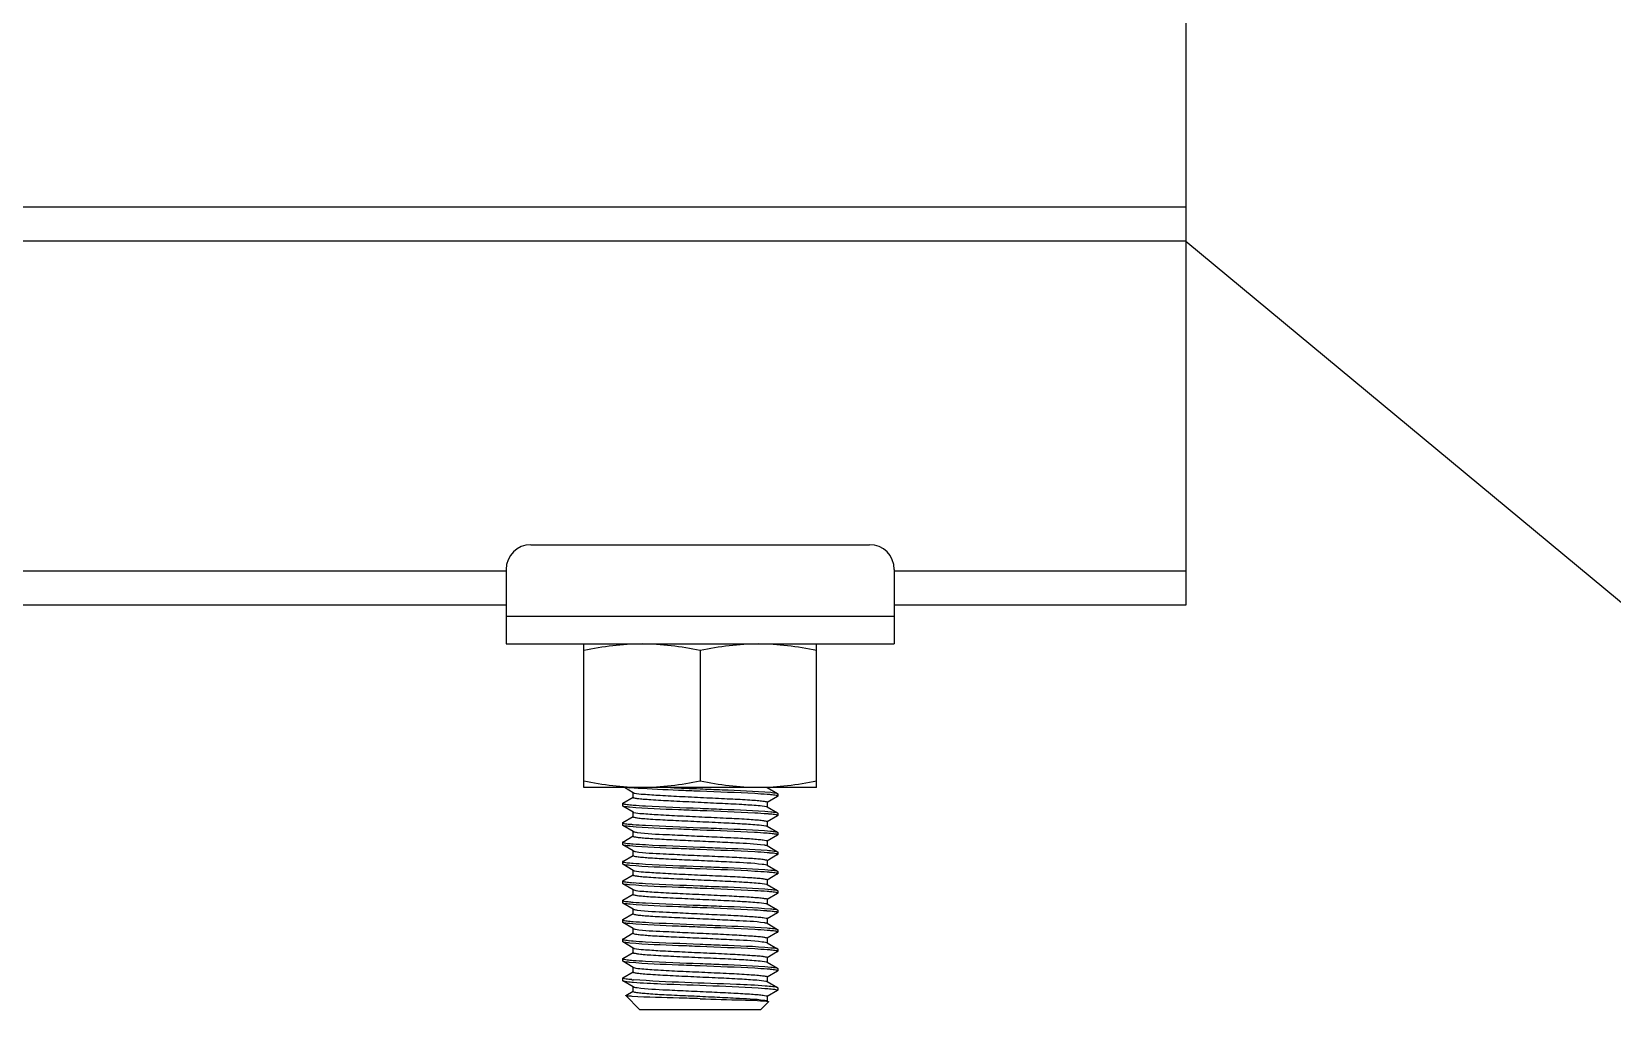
# Model space of a CAD drawing. Extents: x 1725261 to 1937680, y 860327 to 1571294.
# Drawn here: x 1854212 to 1855545, y 1234323 to 1235147 of the extents above; entities that cross this region are included whole.
import ezdxf

# ---------------------------------------------------------------- set-up
doc = ezdxf.new("R2010")
doc.units = 0
doc.header["$LTSCALE"] = 1000
doc.header["$MEASUREMENT"] = 0
doc.styles.get("Standard").update_dxf_attribs({"font": 'gbenor.shx', "bigfont": 'gbcbig.shx'})
doc.dimstyles.get("Standard").update_dxf_attribs({"dimtxt": 0.18, "dimasz": 0.18, "dimexe": 0.18, "dimexo": 0.0625, "dimgap": 0.09, "dimtad": 0, "dimtih": 1, "dimtoh": 1, "dimdec": 4, "dimzin": 0, "dimdsep": 46, "dimtxsty": 'Standard', "dimcen": 0.09, "dimadec": 0, "dimazin": 0, "dimtfac": 1, "dimtdec": 4, "dimtofl": 0, "dimtmove": 0, "dimatfit": 3, "dimfxl": 0, "dimtolj": 1, "dimtzin": 0, "dimarcsym": 0})

msp = doc.modelspace()

# ---------------------------------------------------------------- linework, layer by layer
at = {"color": 7}
msp.add_line((1855185.1, 1235305.7), (1855185.1, 1234663.8), dxfattribs=at)
for p, q in [((1855185.1, 1234999.1), (1848427.9, 1234999.1)), ((1855185.1, 1234970.5), (1848427.9, 1234970.5)), ((1854633.2, 1234714.8), (1854918.7, 1234714.8)), ((1854612.4, 1234692.4), (1849000.4, 1234692.4)), ((1854612.4, 1234694), (1854612.4, 1234631.1)), ((1854939.5, 1234694), (1854939.5, 1234631.1)), ((1855185.1, 1234692.4), (1854939.5, 1234692.4)), ((1854612.4, 1234663.8), (1849000.4, 1234663.8)), ((1855185.1, 1234663.8), (1854939.5, 1234663.8)), ((1854612.4, 1234654.6), (1854939.5, 1234654.6)), ((1854612.4, 1234631.1), (1854939.5, 1234631.1)), ((1854677.8, 1234510.1), (1854677.8, 1234631.1)), ((1854775.9, 1234625.6), (1854775.9, 1234515.6)), ((1854874.1, 1234510.1), (1854874.1, 1234631.1)), ((1854874.1, 1234510.1), (1854677.8, 1234510.1)), ((1854719.5, 1234505.8), (1854712.1, 1234510.1)), ((1854719.4, 1234501.9), (1854719.4, 1234506)), ((1854832.3, 1234510.3), (1854841.2, 1234505.1)), ((1854841.2, 1234505.1), (1854841.3, 1234504.9)), ((1854841.3, 1234504.9), (1854841.3, 1234502.9)), ((1854710.7, 1234496.9), (1854710.5, 1234496.8)), ((1854710.5, 1234496.8), (1854710.5, 1234494.7)), ((1854710.7, 1234494.5), (1854710.5, 1234494.7)), ((1854710.7, 1234496.9), (1854719.5, 1234502.1)), ((1854719.5, 1234489.4), (1854710.7, 1234494.5)), ((1854841.2, 1234502.7), (1854832.3, 1234497.6)), ((1854832.3, 1234493.9), (1854841.2, 1234488.8)), ((1854832.5, 1234497.8), (1854832.5, 1234493.7)), ((1854841.2, 1234502.7), (1854841.3, 1234502.9)), ((1854710.7, 1234480.6), (1854710.5, 1234480.4)), ((1854710.5, 1234480.4), (1854710.5, 1234478.4)), ((1854710.7, 1234478.2), (1854710.5, 1234478.4)), ((1854710.7, 1234480.6), (1854719.5, 1234485.7)), ((1854719.5, 1234473), (1854710.7, 1234478.2)), ((1854719.4, 1234485.5), (1854719.4, 1234489.6)), ((1854719.5, 1234489.4), (1854719.9, 1234489.3)), ((1854841.2, 1234486.4), (1854832.3, 1234481.2)), ((1854832.3, 1234477.6), (1854841.2, 1234472.4)), ((1854832.5, 1234481.4), (1854832.5, 1234477.3)), ((1854841.2, 1234488.8), (1854841.3, 1234488.6)), ((1854841.2, 1234486.4), (1854841.3, 1234486.5)), ((1854841.3, 1234488.6), (1854841.3, 1234486.5)), ((1854710.7, 1234464.2), (1854710.5, 1234464.1)), ((1854710.5, 1234464.1), (1854710.5, 1234462)), ((1854710.7, 1234464.2), (1854719.5, 1234469.4)), ((1854719.4, 1234469.2), (1854719.4, 1234473.3)), ((1854832.5, 1234471.6), (1854832, 1234471.6)), ((1854841.2, 1234470), (1854832.3, 1234464.9)), ((1854832.5, 1234465.1), (1854832.5, 1234461)), ((1854841.2, 1234472.4), (1854841.3, 1234472.2)), ((1854841.2, 1234470), (1854841.3, 1234470.2)), ((1854841.3, 1234472.2), (1854841.3, 1234470.2)), ((1854710.7, 1234461.8), (1854710.5, 1234462)), ((1854719.5, 1234456.7), (1854710.7, 1234461.8)), ((1854710.7, 1234447.9), (1854719.5, 1234453)), ((1854719.4, 1234452.8), (1854719.4, 1234456.9)), ((1854832.3, 1234461.2), (1854841.2, 1234456.1)), ((1854841.2, 1234453.7), (1854832.3, 1234448.5)), ((1854841.2, 1234456.1), (1854841.3, 1234455.9)), ((1854841.2, 1234453.7), (1854841.3, 1234453.8)), ((1854841.3, 1234455.9), (1854841.3, 1234453.8)), ((1854710.7, 1234447.9), (1854710.5, 1234447.7)), ((1854710.5, 1234447.7), (1854710.5, 1234445.7)), ((1854710.7, 1234445.5), (1854710.5, 1234445.7)), ((1854719.5, 1234440.3), (1854710.7, 1234445.5)), ((1854719.4, 1234436.5), (1854719.4, 1234440.5)), ((1854832.1, 1234445), (1854832.3, 1234444.8)), ((1854832.3, 1234444.8), (1854841.2, 1234439.7)), ((1854841.2, 1234437.3), (1854832.3, 1234432.2)), ((1854832.5, 1234448.7), (1854832.5, 1234444.6)), ((1854841.2, 1234439.7), (1854841.3, 1234439.5)), ((1854841.2, 1234437.3), (1854841.3, 1234437.5)), ((1854841.3, 1234439.5), (1854841.3, 1234437.5)), ((1854710.7, 1234431.5), (1854710.5, 1234431.3)), ((1854710.5, 1234431.3), (1854710.5, 1234429.3)), ((1854710.7, 1234429.1), (1854710.5, 1234429.3)), ((1854710.7, 1234431.5), (1854719.5, 1234436.7)), ((1854719.5, 1234424), (1854710.7, 1234429.1)), ((1854719.4, 1234420.1), (1854719.4, 1234424.2)), ((1854719.5, 1234424), (1854719.9, 1234423.8)), ((1854832.3, 1234428.5), (1854841.2, 1234423.3)), ((1854832.5, 1234432.4), (1854832.5, 1234428.3)), ((1854710.7, 1234415.2), (1854710.5, 1234415)), ((1854710.5, 1234415), (1854710.5, 1234412.9)), ((1854710.7, 1234412.8), (1854710.5, 1234412.9)), ((1854710.7, 1234415.2), (1854719.5, 1234420.3)), ((1854719.5, 1234407.6), (1854710.7, 1234412.8)), ((1854841.2, 1234420.9), (1854832.3, 1234415.8)), ((1854832.3, 1234412.1), (1854841.2, 1234407)), ((1854832.5, 1234416), (1854832.5, 1234411.9)), ((1854841.2, 1234423.3), (1854841.3, 1234423.2)), ((1854841.2, 1234420.9), (1854841.3, 1234421.1)), ((1854841.3, 1234423.2), (1854841.3, 1234421.1)), ((1854710.7, 1234398.8), (1854710.5, 1234398.6)), ((1854710.5, 1234398.6), (1854710.5, 1234396.6)), ((1854710.7, 1234398.8), (1854719.5, 1234404)), ((1854719.4, 1234403.7), (1854719.4, 1234407.8)), ((1854832.5, 1234406.1), (1854832, 1234406.2)), ((1854841.2, 1234404.6), (1854832.3, 1234399.5)), ((1854832.5, 1234399.7), (1854832.5, 1234395.6)), ((1854841.2, 1234407), (1854841.3, 1234406.8)), ((1854841.2, 1234404.6), (1854841.3, 1234404.8)), ((1854841.3, 1234406.8), (1854841.3, 1234404.8)), ((1854710.7, 1234396.4), (1854710.5, 1234396.6)), ((1854719.5, 1234391.3), (1854710.7, 1234396.4)), ((1854710.7, 1234382.5), (1854719.5, 1234387.6)), ((1854719.4, 1234387.4), (1854719.4, 1234391.5)), ((1854832.3, 1234395.8), (1854841.2, 1234390.6)), ((1854841.2, 1234388.2), (1854832.3, 1234383.1)), ((1854841.2, 1234390.6), (1854841.3, 1234390.5)), ((1854841.2, 1234388.2), (1854841.3, 1234388.4)), ((1854841.3, 1234390.5), (1854841.3, 1234388.4)), ((1854710.7, 1234382.5), (1854710.5, 1234382.3)), ((1854710.5, 1234382.3), (1854710.5, 1234380.2)), ((1854710.7, 1234380.1), (1854710.5, 1234380.2)), ((1854719.5, 1234374.9), (1854710.7, 1234380.1)), ((1854710.7, 1234366.1), (1854719.5, 1234371.2)), ((1854719.4, 1234371), (1854719.4, 1234375.1)), ((1854832.1, 1234379.5), (1854832.3, 1234379.4)), ((1854832.3, 1234379.4), (1854841.2, 1234374.3)), ((1854841.2, 1234371.9), (1854832.3, 1234366.7)), ((1854832.5, 1234383.3), (1854832.5, 1234379.2)), ((1854841.2, 1234374.3), (1854841.3, 1234374.1)), ((1854841.2, 1234371.9), (1854841.3, 1234372.1)), ((1854841.3, 1234374.1), (1854841.3, 1234372.1)), ((1854710.7, 1234366.1), (1854710.5, 1234365.9)), ((1854710.5, 1234365.9), (1854710.5, 1234363.9)), ((1854710.7, 1234363.7), (1854710.5, 1234363.9)), ((1854719.5, 1234358.6), (1854710.7, 1234363.7)), ((1854719.4, 1234354.7), (1854719.4, 1234358.8)), ((1854719.5, 1234358.6), (1854719.9, 1234358.4)), ((1854832.3, 1234363.1), (1854841.2, 1234357.9)), ((1854832.5, 1234366.9), (1854832.5, 1234362.9)), ((1854841.2, 1234357.9), (1854841.3, 1234357.7)), ((1854841.3, 1234357.7), (1854841.3, 1234355.7)), ((1854710.5, 1234349.6), (1854710.7, 1234349.8)), ((1854710.5, 1234349.6), (1854710.5, 1234347.5)), ((1854710.5, 1234347.5), (1854710.7, 1234347.3)), ((1854710.7, 1234349.8), (1854719.5, 1234354.9)), ((1854719.5, 1234342.2), (1854710.7, 1234347.3)), ((1854711.1, 1234349.2), (1854710.9, 1234349.3)), ((1854841.2, 1234355.5), (1854832.3, 1234350.4)), ((1854832.3, 1234346.7), (1854841.2, 1234341.6)), ((1854832.5, 1234350.6), (1854832.5, 1234346.5)), ((1854841.2, 1234355.5), (1854841.3, 1234355.7)), ((1854713.2, 1234334.8), (1854713.3, 1234334.9)), ((1854724.8, 1234323.2), (1854713.2, 1234334.8)), ((1854713.3, 1234334.9), (1854719.5, 1234338.5)), ((1854719.4, 1234338.3), (1854719.4, 1234342.4)), ((1854841.2, 1234339.2), (1854832.3, 1234334)), ((1854832.5, 1234334.2), (1854832.5, 1234330.2)), ((1854841.3, 1234341.4), (1854841.2, 1234341.6)), ((1854841.2, 1234339.2), (1854841.3, 1234339.3)), ((1854841.3, 1234341.4), (1854841.3, 1234339.3)), ((1854724.8, 1234323.2), (1854827, 1234323.2)), ((1854827, 1234323.2), (1854833.4, 1234329.6)), ((1854831.9, 1234330), (1854832.7, 1234329.9)), ((1854833.4, 1234329.7), (1854833.4, 1234329.6))]:
    msp.add_line(p, q)
for centre, radius, start, end in [((1854633.2, 1234694), 20.8, 90, 180), ((1854918.7, 1234694), 20.8, 0, 90), ((1854727.7, 1234628), 118.5, 264.0812, 264.633), ((1855075.9, 1242162.1), 7658.9, 267.56828, 267.75562), ((1854818.4, 1234324.1), 180.8, 84.5776, 85.5479), ((1854733.9, 1234680.8), 186, 264.6627, 265.5428), ((1854733.7, 1234662), 183.5, 264.6243, 265.5438), ((1854721.1, 1234492.8), 3.78, 250.9561, 252.0907), ((1854829.4, 1234469.3), 8.78, 75.6696, 76.5396), ((1854818, 1234303.4), 185.1, 84.6498, 85.5433), ((1854734.3, 1234652.1), 190, 264.7268, 265.5405), ((1854818.5, 1234276.3), 179.4, 84.5514, 85.5534), ((1854733.9, 1234631.3), 185.5, 264.6569, 265.5429), ((1854818.4, 1234258.6), 180.8, 84.5776, 85.5479), ((1854733.9, 1234615.4), 186, 264.6627, 265.5428), ((1854721.1, 1234427.4), 3.78, 250.9561, 252.0907), ((1854733.7, 1234596.5), 183.5, 264.6243, 265.5438), ((1854829.4, 1234403.9), 8.78, 75.6696, 76.5396), ((1854818, 1234238), 185.1, 84.6498, 85.5433), ((1854734.3, 1234586.7), 190, 264.7268, 265.5405), ((1854818.5, 1234210.9), 179.4, 84.5514, 85.5534), ((1854733.9, 1234565.9), 185.5, 264.6569, 265.5429), ((1854818.4, 1234193.2), 180.8, 84.5776, 85.5479), ((1854733.9, 1234549.9), 186, 264.6627, 265.5428), ((1854721.1, 1234362), 3.78, 250.9561, 252.0907), ((1854737, 1234568.6), 223.2, 265.186, 265.5314), ((1854737.4, 1234576.2), 228.8, 265.24, 265.547), ((1854829.4, 1234338.5), 8.78, 75.6696, 76.5396), ((1854818, 1234172.6), 185.1, 84.6498, 85.5433)]:
    msp.add_arc(centre, radius, start, end)
for points, knots in [([(1854726.9, 1234631.1), (1854718.6, 1234631.1), (1854702.1, 1234630), (1854685.9, 1234627.3), (1854677.8, 1234625.6)], [0, 0, 0, 0, 0.499234, 1, 1, 1, 1]), ([(1854775.9, 1234625.6), (1854767.9, 1234627.3), (1854751.6, 1234630), (1854735.1, 1234631.1), (1854726.9, 1234631.1)], [0, 0, 0, 0, 0.500766, 1, 1, 1, 1]), ([(1854825, 1234631.1), (1854816.8, 1234631.1), (1854800.3, 1234630), (1854784, 1234627.3), (1854775.9, 1234625.6)], [0, 0, 0, 0, 0.499234, 1, 1, 1, 1]), ([(1854874.1, 1234625.6), (1854866, 1234627.3), (1854849.7, 1234630), (1854833.2, 1234631.1), (1854825, 1234631.1)], [0, 0, 0, 0, 0.500766, 1, 1, 1, 1]), ([(1854726.9, 1234510.1), (1854718.6, 1234510.1), (1854702.1, 1234511.1), (1854685.9, 1234513.9), (1854677.8, 1234515.6)], [0, 0, 0, 0, 0.499234, 1, 1, 1, 1]), ([(1854726.7, 1234509.2), (1854725.7, 1234509.3), (1854722.4, 1234509.5), (1854719, 1234509.7), (1854716.6, 1234509.9)], [0, 0, 0, 0, 0.289844, 1, 1, 1, 1]), ([(1854719.5, 1234505.8), (1854719.6, 1234505.7), (1854719.9, 1234505.6), (1854720.2, 1234505.5), (1854720.4, 1234505.5)], [0, 0, 0, 0, 0.406881, 1, 1, 1, 1]), ([(1854720.4, 1234505.5), (1854722.9, 1234504.9), (1854730.2, 1234504.4), (1854743.6, 1234503.4), (1854761.4, 1234502.6), (1854781.2, 1234501.6), (1854800.1, 1234500.7), (1854814.5, 1234500), (1854823.4, 1234499.3), (1854828.3, 1234498.9), (1854830.6, 1234498.4), (1854832.5, 1234498.1), (1854832.5, 1234497.8)], [0, 0, 0, 0, 0.068576, 0.194029, 0.359725, 0.543506, 0.720761, 0.867753, 0.923531, 0.964877, 0.99049, 1, 1, 1, 1]), ([(1854775.9, 1234507), (1854771.3, 1234507.2), (1854754.9, 1234507.8), (1854738.5, 1234508.5), (1854726.7, 1234509.2)], [0, 0, 0, 0, 0.280726, 1, 1, 1, 1]), ([(1854775.9, 1234515.6), (1854767.9, 1234513.9), (1854751.6, 1234511.1), (1854735.1, 1234510.1), (1854726.9, 1234510.1)], [0, 0, 0, 0, 0.500766, 1, 1, 1, 1]), ([(1854825, 1234510.1), (1854816.8, 1234510.1), (1854800.3, 1234511.1), (1854784, 1234513.9), (1854775.9, 1234515.6)], [0, 0, 0, 0, 0.499234, 1, 1, 1, 1]), ([(1854775.9, 1234509), (1854782.1, 1234508.8), (1854801.9, 1234507.9), (1854821.8, 1234507.4), (1854835.5, 1234506.1)], [0, 0, 0, 0, 0.309919, 1, 1, 1, 1]), ([(1854832.4, 1234504.3), (1854828.9, 1234504.6), (1854810.1, 1234505.7), (1854791.3, 1234506.4), (1854775.9, 1234507)], [0, 0, 0, 0, 0.184493, 1, 1, 1, 1]), ([(1854874.1, 1234515.6), (1854866, 1234513.9), (1854849.7, 1234511.1), (1854833.2, 1234510.1), (1854825, 1234510.1)], [0, 0, 0, 0, 0.500766, 1, 1, 1, 1]), ([(1854840.7, 1234503.3), (1854840.4, 1234503.3), (1854838.7, 1234503.7), (1854836.9, 1234503.9), (1854835.4, 1234504)], [0, 0, 0, 0, 0.160696, 1, 1, 1, 1]), ([(1854835.5, 1234506.1), (1854836.2, 1234506), (1854838.1, 1234505.7), (1854840.2, 1234505.7), (1854841.2, 1234505.1)], [0, 0, 0, 0, 0.378482, 1, 1, 1, 1]), ([(1854710.5, 1234496.8), (1854710.5, 1234496.7), (1854710.8, 1234496.5), (1854711.1, 1234496.4), (1854711.3, 1234496.4)], [0, 0, 0, 0, 0.314295, 1, 1, 1, 1]), ([(1854716.5, 1234493.6), (1854715.8, 1234493.7), (1854713.8, 1234493.9), (1854711.7, 1234493.9), (1854710.7, 1234494.5)], [0, 0, 0, 0, 0.379133, 1, 1, 1, 1]), ([(1854711.3, 1234496.4), (1854711.5, 1234496.3), (1854713.3, 1234495.9), (1854715.1, 1234495.8), (1854716.6, 1234495.6)], [0, 0, 0, 0, 0.163341, 1, 1, 1, 1]), ([(1854775.9, 1234490.6), (1854769.8, 1234490.9), (1854750, 1234491.7), (1854730.2, 1234492.3), (1854716.5, 1234493.6)], [0, 0, 0, 0, 0.309073, 1, 1, 1, 1]), ([(1854719.4, 1234501.9), (1854719.4, 1234501.5), (1854721.3, 1234501.3), (1854723.6, 1234500.8), (1854728.6, 1234500.4), (1854737.8, 1234499.7), (1854752.4, 1234498.9), (1854771.7, 1234498), (1854791.7, 1234497), (1854809.4, 1234496.2), (1854822.5, 1234495.2), (1854829.5, 1234494.8), (1854831.8, 1234494.1)], [0, 0, 0, 0, 0.009703, 0.035887, 0.07813, 0.135078, 0.284815, 0.464601, 0.649729, 0.81476, 0.937049, 1, 1, 1, 1]), ([(1854719.5, 1234495.4), (1854722.9, 1234495.1), (1854741.7, 1234494), (1854760.6, 1234493.3), (1854775.9, 1234492.7)], [0, 0, 0, 0, 0.184553, 1, 1, 1, 1]), ([(1854775.9, 1234492.7), (1854782.1, 1234492.4), (1854801.9, 1234491.6), (1854821.8, 1234491), (1854835.4, 1234489.7)], [0, 0, 0, 0, 0.309586, 1, 1, 1, 1]), ([(1854832.4, 1234487.9), (1854828.9, 1234488.2), (1854810.1, 1234489.3), (1854791.3, 1234490), (1854775.9, 1234490.6)], [0, 0, 0, 0, 0.184541, 1, 1, 1, 1]), ([(1854831.8, 1234494.1), (1854831.9, 1234494.1), (1854832.1, 1234494), (1854832.2, 1234493.9), (1854832.3, 1234493.9)], [0, 0, 0, 0, 0.569522, 1, 1, 1, 1]), ([(1854841.3, 1234502.9), (1854841.3, 1234503), (1854841.1, 1234503.2), (1854840.8, 1234503.2), (1854840.7, 1234503.3)], [0, 0, 0, 0, 0.318595, 1, 1, 1, 1]), ([(1854710.5, 1234480.4), (1854710.5, 1234480.3), (1854710.8, 1234480.2), (1854711, 1234480.1), (1854711.2, 1234480)], [0, 0, 0, 0, 0.319254, 1, 1, 1, 1]), ([(1854716.8, 1234477.2), (1854716, 1234477.3), (1854714, 1234477.6), (1854711.8, 1234477.5), (1854710.7, 1234478.2)], [0, 0, 0, 0, 0.380051, 1, 1, 1, 1]), ([(1854711.2, 1234480), (1854711.4, 1234480), (1854713.2, 1234479.6), (1854715, 1234479.4), (1854716.5, 1234479.3)], [0, 0, 0, 0, 0.159053, 1, 1, 1, 1]), ([(1854775.9, 1234474.3), (1854769.9, 1234474.5), (1854750.1, 1234475.4), (1854730.4, 1234476), (1854716.8, 1234477.2)], [0, 0, 0, 0, 0.307895, 1, 1, 1, 1]), ([(1854719.4, 1234485.5), (1854719.4, 1234485.2), (1854721.2, 1234484.9), (1854723.5, 1234484.4), (1854728.4, 1234484), (1854737.4, 1234483.3), (1854751.7, 1234482.6), (1854770.7, 1234481.7), (1854790.4, 1234480.8), (1854808.2, 1234479.9), (1854821.6, 1234479), (1854828.9, 1234478.4), (1854831.4, 1234477.8)], [0, 0, 0, 0, 0.009517, 0.035128, 0.076492, 0.132277, 0.279305, 0.456588, 0.640385, 0.806077, 0.931494, 1, 1, 1, 1]), ([(1854719.5, 1234479), (1854722.9, 1234478.8), (1854741.7, 1234477.6), (1854760.6, 1234476.9), (1854775.9, 1234476.3)], [0, 0, 0, 0, 0.184509, 1, 1, 1, 1]), ([(1854719.9, 1234489.2), (1854722.1, 1234488.5), (1854729.1, 1234488.2), (1854742, 1234487.1), (1854759.8, 1234486.3), (1854779.8, 1234485.3), (1854799.2, 1234484.4), (1854813.9, 1234483.7), (1854823.1, 1234482.9), (1854828.2, 1234482.6), (1854830.5, 1234482), (1854832.5, 1234481.8), (1854832.5, 1234481.4)], [0, 0, 0, 0, 0.061098, 0.182334, 0.347135, 0.532706, 0.713328, 0.863975, 0.921317, 0.963856, 0.990226, 1, 1, 1, 1]), ([(1854831.6, 1234477.8), (1854831.7, 1234477.8), (1854832, 1234477.7), (1854832.2, 1234477.6), (1854832.3, 1234477.6)], [0, 0, 0, 0, 0.585672, 1, 1, 1, 1]), ([(1854840.6, 1234486.9), (1854840.3, 1234487), (1854838.6, 1234487.4), (1854836.8, 1234487.5), (1854835.3, 1234487.7)], [0, 0, 0, 0, 0.16229, 1, 1, 1, 1]), ([(1854835.4, 1234489.7), (1854836.2, 1234489.6), (1854838.1, 1234489.4), (1854840.1, 1234489.4), (1854841.2, 1234488.8)], [0, 0, 0, 0, 0.378727, 1, 1, 1, 1]), ([(1854841.3, 1234486.5), (1854841.3, 1234486.6), (1854841.1, 1234486.8), (1854840.8, 1234486.9), (1854840.6, 1234486.9)], [0, 0, 0, 0, 0.315177, 1, 1, 1, 1]), ([(1854710.5, 1234464.1), (1854710.5, 1234464), (1854710.8, 1234463.8), (1854711.1, 1234463.7), (1854711.3, 1234463.7)], [0, 0, 0, 0, 0.312916, 1, 1, 1, 1]), ([(1854719.4, 1234469.2), (1854719.4, 1234469.2), (1854719.4, 1234469.1), (1854719.4, 1234469.1), (1854719.4, 1234469.1)], [0, 0, 0, 0, 0.463467, 1, 1, 1, 1]), ([(1854719.4, 1234469.1), (1854719.7, 1234468.7), (1854721.3, 1234468.6), (1854724, 1234468), (1854728.6, 1234467.7), (1854737.2, 1234467), (1854750.6, 1234466.3), (1854768.6, 1234465.4), (1854787.4, 1234464.6), (1854807.9, 1234463.5), (1854822, 1234463), (1854829.8, 1234461.8)], [0, 0, 0, 0, 0.011937, 0.038615, 0.07957, 0.133598, 0.274096, 0.443272, 0.620779, 0.785256, 1, 1, 1, 1]), ([(1854719.5, 1234473), (1854719.7, 1234473), (1854720.7, 1234472.6), (1854721.8, 1234472.5), (1854722.8, 1234472.3)], [0, 0, 0, 0, 0.140461, 1, 1, 1, 1]), ([(1854722.8, 1234472.3), (1854731, 1234471.2), (1854745.5, 1234470.7), (1854766.5, 1234469.6), (1854785.4, 1234468.7), (1854803, 1234467.9), (1854816.2, 1234467.2), (1854824.3, 1234466.5), (1854828.7, 1234466.1), (1854830.8, 1234465.6), (1854832.5, 1234465.4), (1854832.5, 1234465.1)], [0, 0, 0, 0, 0.226556, 0.394464, 0.573122, 0.741029, 0.877994, 0.929534, 0.967621, 0.99116, 1, 1, 1, 1]), ([(1854775.9, 1234476.3), (1854782, 1234476.1), (1854801.8, 1234475.2), (1854821.6, 1234474.7), (1854835.3, 1234473.4)], [0, 0, 0, 0, 0.308784, 1, 1, 1, 1]), ([(1854832, 1234471.6), (1854828.6, 1234471.9), (1854809.9, 1234473), (1854791.2, 1234473.7), (1854775.9, 1234474.3)], [0, 0, 0, 0, 0.186017, 1, 1, 1, 1]), ([(1854839.1, 1234470.9), (1854838.7, 1234470.9), (1854836.5, 1234471.2), (1854834.3, 1234471.4), (1854832.5, 1234471.6)], [0, 0, 0, 0, 0.190958, 1, 1, 1, 1]), ([(1854835.3, 1234473.4), (1854836, 1234473.3), (1854838, 1234473), (1854840.1, 1234473), (1854841.2, 1234472.4)], [0, 0, 0, 0, 0.379378, 1, 1, 1, 1]), ([(1854841.3, 1234470.2), (1854841.3, 1234470.3), (1854840.6, 1234470.8), (1854839.8, 1234470.8), (1854839.1, 1234470.9)], [0, 0, 0, 0, 0.092798, 1, 1, 1, 1]), ([(1854716.6, 1234460.9), (1854715.9, 1234461), (1854713.9, 1234461.2), (1854711.7, 1234461.2), (1854710.7, 1234461.8)], [0, 0, 0, 0, 0.379419, 1, 1, 1, 1]), ([(1854711.3, 1234463.7), (1854711.6, 1234463.6), (1854713.4, 1234463.2), (1854715.3, 1234463), (1854716.8, 1234462.9)], [0, 0, 0, 0, 0.163149, 1, 1, 1, 1]), ([(1854775.9, 1234457.9), (1854769.8, 1234458.2), (1854750, 1234459), (1854730.2, 1234459.6), (1854716.6, 1234460.9)], [0, 0, 0, 0, 0.308711, 1, 1, 1, 1]), ([(1854719.4, 1234452.8), (1854719.4, 1234452.5), (1854721, 1234452.3), (1854723, 1234451.8), (1854727.3, 1234451.4), (1854735.2, 1234450.8), (1854748.1, 1234450), (1854765.4, 1234449.2), (1854784.1, 1234448.4), (1854805.2, 1234447.3), (1854819.8, 1234446.7), (1854828.3, 1234445.6)], [0, 0, 0, 0, 0.008683, 0.031763, 0.069103, 0.119686, 0.254361, 0.420111, 0.597552, 0.765912, 1, 1, 1, 1]), ([(1854719.5, 1234462.7), (1854723, 1234462.4), (1854741.8, 1234461.3), (1854760.6, 1234460.6), (1854775.9, 1234460)], [0, 0, 0, 0, 0.184619, 1, 1, 1, 1]), ([(1854719.5, 1234456.7), (1854719.8, 1234456.6), (1854720.4, 1234456.4), (1854721, 1234456.3), (1854721.4, 1234456.2)], [0, 0, 0, 0, 0.374139, 1, 1, 1, 1]), ([(1854721.4, 1234456.2), (1854729.1, 1234454.9), (1854743.2, 1234454.5), (1854763.9, 1234453.3), (1854783.3, 1234452.5), (1854801.6, 1234451.6), (1854815.4, 1234450.9), (1854823.9, 1234450.2), (1854828.5, 1234449.8), (1854830.7, 1234449.3), (1854832.5, 1234449.1), (1854832.5, 1234448.7)], [0, 0, 0, 0, 0.210773, 0.377666, 0.558838, 0.731273, 0.873076, 0.926648, 0.966309, 0.990838, 1, 1, 1, 1]), ([(1854775.9, 1234460), (1854781.5, 1234459.7), (1854800.3, 1234459), (1854819.1, 1234458.3), (1854832.3, 1234457.3)], [0, 0, 0, 0, 0.297814, 1, 1, 1, 1]), ([(1854832.4, 1234455.2), (1854828.9, 1234455.5), (1854810.1, 1234456.6), (1854791.3, 1234457.3), (1854775.9, 1234457.9)], [0, 0, 0, 0, 0.184504, 1, 1, 1, 1]), ([(1854829.8, 1234461.8), (1854830.1, 1234461.8), (1854830.9, 1234461.6), (1854831.8, 1234461.5), (1854832.3, 1234461.2)], [0, 0, 0, 0, 0.353551, 1, 1, 1, 1]), ([(1854832.3, 1234457.3), (1854834.3, 1234457.1), (1854837.2, 1234456.7), (1854840.4, 1234456.5), (1854841.2, 1234456.1)], [0, 0, 0, 0, 0.683777, 1, 1, 1, 1]), ([(1854840.7, 1234454.2), (1854840.4, 1234454.3), (1854838.7, 1234454.6), (1854837, 1234454.8), (1854835.5, 1234454.9)], [0, 0, 0, 0, 0.160861, 1, 1, 1, 1]), ([(1854841.3, 1234453.8), (1854841.3, 1234453.9), (1854841.1, 1234454.1), (1854840.9, 1234454.2), (1854840.7, 1234454.2)], [0, 0, 0, 0, 0.319044, 1, 1, 1, 1]), ([(1854710.5, 1234447.7), (1854710.5, 1234447.6), (1854710.8, 1234447.4), (1854711, 1234447.4), (1854711.2, 1234447.3)], [0, 0, 0, 0, 0.318137, 1, 1, 1, 1]), ([(1854716.6, 1234444.5), (1854715.9, 1234444.6), (1854713.9, 1234444.9), (1854711.7, 1234444.9), (1854710.7, 1234445.5)], [0, 0, 0, 0, 0.379512, 1, 1, 1, 1]), ([(1854711.2, 1234447.3), (1854711.5, 1234447.3), (1854713.3, 1234446.9), (1854715.1, 1234446.7), (1854716.6, 1234446.6)], [0, 0, 0, 0, 0.159502, 1, 1, 1, 1]), ([(1854775.9, 1234441.6), (1854769.8, 1234441.8), (1854750.1, 1234442.7), (1854730.3, 1234443.2), (1854716.6, 1234444.5)], [0, 0, 0, 0, 0.308641, 1, 1, 1, 1]), ([(1854719.5, 1234446.3), (1854722.9, 1234446.1), (1854741.7, 1234444.9), (1854760.6, 1234444.2), (1854775.9, 1234443.6)], [0, 0, 0, 0, 0.184538, 1, 1, 1, 1]), ([(1854719.5, 1234440.3), (1854719.6, 1234440.3), (1854719.9, 1234440.2), (1854720.2, 1234440.1), (1854720.4, 1234440)], [0, 0, 0, 0, 0.406881, 1, 1, 1, 1]), ([(1854720.4, 1234440), (1854722.9, 1234439.4), (1854730.2, 1234438.9), (1854743.6, 1234438), (1854761.4, 1234437.1), (1854781.2, 1234436.2), (1854800.1, 1234435.3), (1854814.5, 1234434.6), (1854823.4, 1234433.9), (1854828.3, 1234433.5), (1854830.6, 1234433), (1854832.5, 1234432.7), (1854832.5, 1234432.4)], [0, 0, 0, 0, 0.068576, 0.194029, 0.359725, 0.543506, 0.720761, 0.867753, 0.923531, 0.964877, 0.99049, 1, 1, 1, 1]), ([(1854775.9, 1234443.6), (1854782.1, 1234443.4), (1854801.9, 1234442.5), (1854821.8, 1234441.9), (1854835.5, 1234440.6)], [0, 0, 0, 0, 0.309919, 1, 1, 1, 1]), ([(1854832.4, 1234438.9), (1854828.9, 1234439.1), (1854810.1, 1234440.3), (1854791.3, 1234441), (1854775.9, 1234441.6)], [0, 0, 0, 0, 0.184493, 1, 1, 1, 1]), ([(1854828.3, 1234445.6), (1854828.7, 1234445.6), (1854830, 1234445.4), (1854831.3, 1234445.3), (1854832.1, 1234445)], [0, 0, 0, 0, 0.341642, 1, 1, 1, 1]), ([(1854840.7, 1234437.9), (1854840.4, 1234437.9), (1854838.7, 1234438.3), (1854836.9, 1234438.5), (1854835.4, 1234438.6)], [0, 0, 0, 0, 0.160696, 1, 1, 1, 1]), ([(1854835.5, 1234440.6), (1854836.2, 1234440.6), (1854838.1, 1234440.3), (1854840.2, 1234440.3), (1854841.2, 1234439.7)], [0, 0, 0, 0, 0.378482, 1, 1, 1, 1]), ([(1854841.3, 1234437.5), (1854841.3, 1234437.6), (1854841.1, 1234437.7), (1854840.8, 1234437.8), (1854840.7, 1234437.9)], [0, 0, 0, 0, 0.318595, 1, 1, 1, 1]), ([(1854710.5, 1234431.3), (1854710.5, 1234431.3), (1854710.8, 1234431.1), (1854711.1, 1234431), (1854711.3, 1234431)], [0, 0, 0, 0, 0.314295, 1, 1, 1, 1]), ([(1854716.5, 1234428.2), (1854715.8, 1234428.2), (1854713.8, 1234428.5), (1854711.7, 1234428.5), (1854710.7, 1234429.1)], [0, 0, 0, 0, 0.379133, 1, 1, 1, 1]), ([(1854711.3, 1234431), (1854711.5, 1234430.9), (1854713.3, 1234430.5), (1854715.1, 1234430.4), (1854716.6, 1234430.2)], [0, 0, 0, 0, 0.163341, 1, 1, 1, 1]), ([(1854775.9, 1234425.2), (1854769.8, 1234425.5), (1854750, 1234426.3), (1854730.2, 1234426.9), (1854716.5, 1234428.2)], [0, 0, 0, 0, 0.309073, 1, 1, 1, 1]), ([(1854719.4, 1234436.5), (1854719.4, 1234436.1), (1854721.3, 1234435.9), (1854723.6, 1234435.3), (1854728.6, 1234435), (1854737.8, 1234434.2), (1854752.4, 1234433.5), (1854771.7, 1234432.6), (1854791.7, 1234431.6), (1854809.4, 1234430.8), (1854822.5, 1234429.8), (1854829.5, 1234429.4), (1854831.8, 1234428.7)], [0, 0, 0, 0, 0.009703, 0.035887, 0.07813, 0.135078, 0.284815, 0.464601, 0.649729, 0.81476, 0.937049, 1, 1, 1, 1]), ([(1854719.5, 1234430), (1854722.9, 1234429.7), (1854741.7, 1234428.6), (1854760.6, 1234427.9), (1854775.9, 1234427.3)], [0, 0, 0, 0, 0.184553, 1, 1, 1, 1]), ([(1854719.9, 1234423.8), (1854722.1, 1234423.1), (1854729.1, 1234422.7), (1854742, 1234421.7), (1854759.8, 1234420.9), (1854779.8, 1234419.9), (1854799.2, 1234419), (1854813.9, 1234418.2), (1854823.1, 1234417.5), (1854828.2, 1234417.1), (1854830.5, 1234416.6), (1854832.5, 1234416.4), (1854832.5, 1234416)], [0, 0, 0, 0, 0.061098, 0.182334, 0.347135, 0.532706, 0.713328, 0.863975, 0.921317, 0.963856, 0.990226, 1, 1, 1, 1]), ([(1854775.9, 1234427.3), (1854782.1, 1234427), (1854801.9, 1234426.2), (1854821.8, 1234425.6), (1854835.4, 1234424.3)], [0, 0, 0, 0, 0.309586, 1, 1, 1, 1]), ([(1854832.4, 1234422.5), (1854828.9, 1234422.8), (1854810.1, 1234423.9), (1854791.3, 1234424.6), (1854775.9, 1234425.2)], [0, 0, 0, 0, 0.184541, 1, 1, 1, 1]), ([(1854831.8, 1234428.7), (1854831.9, 1234428.7), (1854832.1, 1234428.6), (1854832.2, 1234428.5), (1854832.3, 1234428.5)], [0, 0, 0, 0, 0.569522, 1, 1, 1, 1]), ([(1854835.4, 1234424.3), (1854836.2, 1234424.2), (1854838.1, 1234423.9), (1854840.1, 1234424), (1854841.2, 1234423.3)], [0, 0, 0, 0, 0.378727, 1, 1, 1, 1]), ([(1854710.5, 1234415), (1854710.5, 1234414.9), (1854710.8, 1234414.7), (1854711, 1234414.7), (1854711.2, 1234414.6)], [0, 0, 0, 0, 0.319254, 1, 1, 1, 1]), ([(1854716.8, 1234411.8), (1854716, 1234411.9), (1854714, 1234412.2), (1854711.8, 1234412.1), (1854710.7, 1234412.8)], [0, 0, 0, 0, 0.380051, 1, 1, 1, 1]), ([(1854711.2, 1234414.6), (1854711.4, 1234414.5), (1854713.2, 1234414.2), (1854715, 1234414), (1854716.5, 1234413.9)], [0, 0, 0, 0, 0.159053, 1, 1, 1, 1]), ([(1854775.9, 1234408.9), (1854769.9, 1234409.1), (1854750.1, 1234409.9), (1854730.4, 1234410.5), (1854716.8, 1234411.8)], [0, 0, 0, 0, 0.307895, 1, 1, 1, 1]), ([(1854719.4, 1234420.1), (1854719.4, 1234419.7), (1854721.2, 1234419.5), (1854723.5, 1234419), (1854728.4, 1234418.6), (1854737.4, 1234417.9), (1854751.7, 1234417.2), (1854770.7, 1234416.3), (1854790.4, 1234415.3), (1854808.2, 1234414.5), (1854821.6, 1234413.5), (1854828.9, 1234413), (1854831.4, 1234412.4)], [0, 0, 0, 0, 0.009517, 0.035128, 0.076492, 0.132277, 0.279305, 0.456588, 0.640385, 0.806077, 0.931494, 1, 1, 1, 1]), ([(1854719.5, 1234413.6), (1854722.9, 1234413.3), (1854741.7, 1234412.2), (1854760.6, 1234411.5), (1854775.9, 1234410.9)], [0, 0, 0, 0, 0.184509, 1, 1, 1, 1]), ([(1854775.9, 1234410.9), (1854782, 1234410.7), (1854801.8, 1234409.8), (1854821.6, 1234409.2), (1854835.3, 1234407.9)], [0, 0, 0, 0, 0.308784, 1, 1, 1, 1]), ([(1854831.6, 1234412.4), (1854831.7, 1234412.4), (1854832, 1234412.3), (1854832.2, 1234412.2), (1854832.3, 1234412.1)], [0, 0, 0, 0, 0.585672, 1, 1, 1, 1]), ([(1854840.6, 1234421.5), (1854840.3, 1234421.6), (1854838.6, 1234421.9), (1854836.8, 1234422.1), (1854835.3, 1234422.3)], [0, 0, 0, 0, 0.16229, 1, 1, 1, 1]), ([(1854841.3, 1234421.1), (1854841.3, 1234421.2), (1854841.1, 1234421.4), (1854840.8, 1234421.5), (1854840.6, 1234421.5)], [0, 0, 0, 0, 0.315177, 1, 1, 1, 1]), ([(1854710.5, 1234398.6), (1854710.5, 1234398.5), (1854710.8, 1234398.4), (1854711.1, 1234398.3), (1854711.3, 1234398.2)], [0, 0, 0, 0, 0.312916, 1, 1, 1, 1]), ([(1854711.3, 1234398.2), (1854711.6, 1234398.2), (1854713.4, 1234397.8), (1854715.3, 1234397.6), (1854716.8, 1234397.5)], [0, 0, 0, 0, 0.163149, 1, 1, 1, 1]), ([(1854719.4, 1234403.7), (1854719.4, 1234403.7), (1854719.4, 1234403.7), (1854719.4, 1234403.7), (1854719.4, 1234403.6)], [0, 0, 0, 0, 0.463467, 1, 1, 1, 1]), ([(1854719.4, 1234403.6), (1854719.7, 1234403.3), (1854721.3, 1234403.1), (1854724, 1234402.6), (1854728.6, 1234402.2), (1854737.2, 1234401.6), (1854750.6, 1234400.9), (1854768.6, 1234400), (1854787.4, 1234399.2), (1854807.9, 1234398), (1854822, 1234397.6), (1854829.8, 1234396.4)], [0, 0, 0, 0, 0.011937, 0.038615, 0.07957, 0.133598, 0.274096, 0.443272, 0.620779, 0.785256, 1, 1, 1, 1]), ([(1854719.5, 1234407.6), (1854719.7, 1234407.6), (1854720.7, 1234407.2), (1854721.8, 1234407.1), (1854722.8, 1234406.9)], [0, 0, 0, 0, 0.140461, 1, 1, 1, 1]), ([(1854719.5, 1234397.3), (1854723, 1234397), (1854741.8, 1234395.8), (1854760.6, 1234395.2), (1854775.9, 1234394.5)], [0, 0, 0, 0, 0.184619, 1, 1, 1, 1]), ([(1854722.8, 1234406.9), (1854731, 1234405.8), (1854745.5, 1234405.3), (1854766.5, 1234404.2), (1854785.4, 1234403.3), (1854803, 1234402.5), (1854816.2, 1234401.7), (1854824.3, 1234401.1), (1854828.7, 1234400.7), (1854830.8, 1234400.2), (1854832.5, 1234400), (1854832.5, 1234399.7)], [0, 0, 0, 0, 0.226556, 0.394464, 0.573122, 0.741029, 0.877994, 0.929534, 0.967621, 0.99116, 1, 1, 1, 1]), ([(1854832, 1234406.2), (1854828.6, 1234406.4), (1854809.9, 1234407.6), (1854791.2, 1234408.3), (1854775.9, 1234408.9)], [0, 0, 0, 0, 0.186017, 1, 1, 1, 1]), ([(1854839.1, 1234405.5), (1854838.7, 1234405.5), (1854836.5, 1234405.8), (1854834.3, 1234406), (1854832.5, 1234406.1)], [0, 0, 0, 0, 0.190958, 1, 1, 1, 1]), ([(1854835.3, 1234407.9), (1854836, 1234407.9), (1854838, 1234407.6), (1854840.1, 1234407.6), (1854841.2, 1234407)], [0, 0, 0, 0, 0.379378, 1, 1, 1, 1]), ([(1854841.3, 1234404.8), (1854841.3, 1234404.8), (1854840.6, 1234405.4), (1854839.8, 1234405.3), (1854839.1, 1234405.5)], [0, 0, 0, 0, 0.092798, 1, 1, 1, 1]), ([(1854716.6, 1234395.5), (1854715.9, 1234395.5), (1854713.9, 1234395.8), (1854711.7, 1234395.8), (1854710.7, 1234396.4)], [0, 0, 0, 0, 0.379419, 1, 1, 1, 1]), ([(1854775.9, 1234392.5), (1854769.8, 1234392.7), (1854750, 1234393.6), (1854730.2, 1234394.2), (1854716.6, 1234395.5)], [0, 0, 0, 0, 0.308711, 1, 1, 1, 1]), ([(1854719.4, 1234387.4), (1854719.4, 1234387.1), (1854721, 1234386.8), (1854723, 1234386.4), (1854727.3, 1234386), (1854735.2, 1234385.3), (1854748.1, 1234384.6), (1854765.4, 1234383.8), (1854784.1, 1234383), (1854805.2, 1234381.9), (1854819.8, 1234381.3), (1854828.3, 1234380.2)], [0, 0, 0, 0, 0.008683, 0.031763, 0.069103, 0.119686, 0.254361, 0.420111, 0.597552, 0.765912, 1, 1, 1, 1]), ([(1854719.5, 1234391.3), (1854719.8, 1234391.2), (1854720.4, 1234391), (1854721, 1234390.8), (1854721.4, 1234390.8)], [0, 0, 0, 0, 0.374139, 1, 1, 1, 1]), ([(1854721.4, 1234390.8), (1854729.1, 1234389.5), (1854743.2, 1234389.1), (1854763.9, 1234387.9), (1854783.3, 1234387.1), (1854801.6, 1234386.2), (1854815.4, 1234385.4), (1854823.9, 1234384.8), (1854828.5, 1234384.4), (1854830.7, 1234383.9), (1854832.5, 1234383.6), (1854832.5, 1234383.3)], [0, 0, 0, 0, 0.210773, 0.377666, 0.558838, 0.731273, 0.873076, 0.926648, 0.966309, 0.990838, 1, 1, 1, 1]), ([(1854775.9, 1234394.5), (1854781.5, 1234394.3), (1854800.3, 1234393.5), (1854819.1, 1234392.9), (1854832.3, 1234391.8)], [0, 0, 0, 0, 0.297814, 1, 1, 1, 1]), ([(1854832.4, 1234389.8), (1854828.9, 1234390.1), (1854810.1, 1234391.2), (1854791.3, 1234391.9), (1854775.9, 1234392.5)], [0, 0, 0, 0, 0.184504, 1, 1, 1, 1]), ([(1854829.8, 1234396.4), (1854830.1, 1234396.3), (1854830.9, 1234396.2), (1854831.8, 1234396.1), (1854832.3, 1234395.8)], [0, 0, 0, 0, 0.353551, 1, 1, 1, 1]), ([(1854832.3, 1234391.8), (1854834.3, 1234391.7), (1854837.2, 1234391.3), (1854840.4, 1234391.1), (1854841.2, 1234390.6)], [0, 0, 0, 0, 0.683777, 1, 1, 1, 1]), ([(1854840.7, 1234388.8), (1854840.4, 1234388.9), (1854838.7, 1234389.2), (1854837, 1234389.4), (1854835.5, 1234389.5)], [0, 0, 0, 0, 0.160861, 1, 1, 1, 1]), ([(1854841.3, 1234388.4), (1854841.3, 1234388.5), (1854841.1, 1234388.7), (1854840.9, 1234388.7), (1854840.7, 1234388.8)], [0, 0, 0, 0, 0.319044, 1, 1, 1, 1]), ([(1854710.5, 1234382.3), (1854710.5, 1234382.2), (1854710.8, 1234382), (1854711, 1234382), (1854711.2, 1234381.9)], [0, 0, 0, 0, 0.318137, 1, 1, 1, 1]), ([(1854716.6, 1234379.1), (1854715.9, 1234379.2), (1854713.9, 1234379.5), (1854711.7, 1234379.4), (1854710.7, 1234380.1)], [0, 0, 0, 0, 0.379512, 1, 1, 1, 1]), ([(1854711.2, 1234381.9), (1854711.5, 1234381.8), (1854713.3, 1234381.5), (1854715.1, 1234381.3), (1854716.6, 1234381.1)], [0, 0, 0, 0, 0.159502, 1, 1, 1, 1]), ([(1854775.9, 1234376.1), (1854769.8, 1234376.4), (1854750.1, 1234377.2), (1854730.3, 1234377.8), (1854716.6, 1234379.1)], [0, 0, 0, 0, 0.308641, 1, 1, 1, 1]), ([(1854719.4, 1234371), (1854719.4, 1234370.7), (1854721.3, 1234370.5), (1854723.6, 1234369.9), (1854728.6, 1234369.5), (1854737.8, 1234368.8), (1854752.4, 1234368), (1854771.7, 1234367.1), (1854791.7, 1234366.2), (1854809.4, 1234365.4), (1854822.5, 1234364.4), (1854829.5, 1234363.9), (1854831.8, 1234363.3)], [0, 0, 0, 0, 0.009703, 0.035887, 0.07813, 0.135078, 0.284815, 0.464601, 0.649729, 0.81476, 0.937049, 1, 1, 1, 1]), ([(1854719.5, 1234380.9), (1854722.9, 1234380.6), (1854741.7, 1234379.5), (1854760.6, 1234378.8), (1854775.9, 1234378.2)], [0, 0, 0, 0, 0.184538, 1, 1, 1, 1]), ([(1854719.5, 1234374.9), (1854719.6, 1234374.9), (1854719.9, 1234374.7), (1854720.2, 1234374.7), (1854720.4, 1234374.6)], [0, 0, 0, 0, 0.406881, 1, 1, 1, 1]), ([(1854720.4, 1234374.6), (1854722.9, 1234374), (1854730.2, 1234373.5), (1854743.6, 1234372.5), (1854761.4, 1234371.7), (1854781.2, 1234370.8), (1854800.1, 1234369.9), (1854814.5, 1234369.1), (1854823.4, 1234368.4), (1854828.3, 1234368.1), (1854830.6, 1234367.5), (1854832.5, 1234367.3), (1854832.5, 1234366.9)], [0, 0, 0, 0, 0.068576, 0.194029, 0.359725, 0.543506, 0.720761, 0.867753, 0.923531, 0.964877, 0.99049, 1, 1, 1, 1]), ([(1854775.9, 1234378.2), (1854782.1, 1234377.9), (1854801.9, 1234377.1), (1854821.8, 1234376.5), (1854835.5, 1234375.2)], [0, 0, 0, 0, 0.309919, 1, 1, 1, 1]), ([(1854832.4, 1234373.4), (1854828.9, 1234373.7), (1854810.1, 1234374.8), (1854791.3, 1234375.5), (1854775.9, 1234376.1)], [0, 0, 0, 0, 0.184493, 1, 1, 1, 1]), ([(1854828.3, 1234380.2), (1854828.7, 1234380.2), (1854830, 1234380), (1854831.3, 1234379.8), (1854832.1, 1234379.5)], [0, 0, 0, 0, 0.341642, 1, 1, 1, 1]), ([(1854840.7, 1234372.4), (1854840.4, 1234372.5), (1854838.7, 1234372.9), (1854836.9, 1234373), (1854835.4, 1234373.2)], [0, 0, 0, 0, 0.160696, 1, 1, 1, 1]), ([(1854835.5, 1234375.2), (1854836.2, 1234375.1), (1854838.1, 1234374.9), (1854840.2, 1234374.9), (1854841.2, 1234374.3)], [0, 0, 0, 0, 0.378482, 1, 1, 1, 1]), ([(1854841.3, 1234372.1), (1854841.3, 1234372.1), (1854841.1, 1234372.3), (1854840.8, 1234372.4), (1854840.7, 1234372.4)], [0, 0, 0, 0, 0.318595, 1, 1, 1, 1]), ([(1854710.5, 1234365.9), (1854710.5, 1234365.8), (1854710.8, 1234365.6), (1854711.1, 1234365.6), (1854711.3, 1234365.5)], [0, 0, 0, 0, 0.314295, 1, 1, 1, 1]), ([(1854716.5, 1234362.8), (1854715.8, 1234362.8), (1854713.8, 1234363.1), (1854711.7, 1234363.1), (1854710.7, 1234363.7)], [0, 0, 0, 0, 0.379133, 1, 1, 1, 1]), ([(1854711.3, 1234365.5), (1854711.5, 1234365.5), (1854713.3, 1234365.1), (1854715.1, 1234364.9), (1854716.6, 1234364.8)], [0, 0, 0, 0, 0.163341, 1, 1, 1, 1]), ([(1854775.9, 1234359.8), (1854769.8, 1234360), (1854750, 1234360.9), (1854730.2, 1234361.5), (1854716.5, 1234362.8)], [0, 0, 0, 0, 0.309073, 1, 1, 1, 1]), ([(1854719.5, 1234364.5), (1854722.9, 1234364.3), (1854741.7, 1234363.1), (1854760.6, 1234362.4), (1854775.9, 1234361.8)], [0, 0, 0, 0, 0.184553, 1, 1, 1, 1]), ([(1854719.9, 1234358.4), (1854722.1, 1234357.7), (1854729.1, 1234357.3), (1854742, 1234356.2), (1854759.8, 1234355.4), (1854779.8, 1234354.5), (1854799.2, 1234353.6), (1854813.9, 1234352.8), (1854823.1, 1234352.1), (1854828.2, 1234351.7), (1854830.5, 1234351.2), (1854832.5, 1234351), (1854832.5, 1234350.6)], [0, 0, 0, 0, 0.061098, 0.182334, 0.347135, 0.532706, 0.713328, 0.863975, 0.921317, 0.963856, 0.990226, 1, 1, 1, 1]), ([(1854775.9, 1234361.8), (1854782.1, 1234361.6), (1854801.9, 1234360.7), (1854821.8, 1234360.2), (1854835.4, 1234358.9)], [0, 0, 0, 0, 0.309586, 1, 1, 1, 1]), ([(1854832.4, 1234357.1), (1854828.9, 1234357.4), (1854810.1, 1234358.5), (1854791.3, 1234359.2), (1854775.9, 1234359.8)], [0, 0, 0, 0, 0.184541, 1, 1, 1, 1]), ([(1854831.8, 1234363.3), (1854831.9, 1234363.2), (1854832.1, 1234363.2), (1854832.2, 1234363.1), (1854832.3, 1234363.1)], [0, 0, 0, 0, 0.569522, 1, 1, 1, 1]), ([(1854835.4, 1234358.9), (1854836.2, 1234358.8), (1854838.1, 1234358.5), (1854840.1, 1234358.5), (1854841.2, 1234357.9)], [0, 0, 0, 0, 0.378727, 1, 1, 1, 1]), ([(1854710.9, 1234349.3), (1854710.8, 1234349.3), (1854710.6, 1234349.4), (1854710.5, 1234349.5), (1854710.5, 1234349.6)], [0, 0, 0, 0, 0.649818, 1, 1, 1, 1]), ([(1854710.7, 1234347.3), (1854710.8, 1234347.3), (1854711.2, 1234347.1), (1854711.5, 1234347.1), (1854711.8, 1234347)], [0, 0, 0, 0, 0.390582, 1, 1, 1, 1]), ([(1854718.4, 1234348.3), (1854717.6, 1234348.3), (1854715.1, 1234348.6), (1854712.6, 1234348.8), (1854711.1, 1234349.2)], [0, 0, 0, 0, 0.350995, 1, 1, 1, 1]), ([(1854711.8, 1234347), (1854712.1, 1234346.9), (1854714.3, 1234346.6), (1854716.5, 1234346.4), (1854718.2, 1234346.2)], [0, 0, 0, 0, 0.173481, 1, 1, 1, 1]), ([(1854719.4, 1234354.7), (1854719.4, 1234354.3), (1854721.2, 1234354.1), (1854723.5, 1234353.6), (1854728.4, 1234353.2), (1854737.4, 1234352.5), (1854751.7, 1234351.7), (1854770.7, 1234350.8), (1854790.4, 1234349.9), (1854808.2, 1234349.1), (1854821.6, 1234348.1), (1854828.9, 1234347.6), (1854831.4, 1234347)], [0, 0, 0, 0, 0.009517, 0.035128, 0.076492, 0.132277, 0.279305, 0.456588, 0.640385, 0.806077, 0.931494, 1, 1, 1, 1]), ([(1854719.6, 1234346.1), (1854727.3, 1234345.5), (1854764.2, 1234343.7), (1854801.2, 1234343), (1854830.3, 1234340.9)], [0, 0, 0, 0, 0.208808, 1, 1, 1, 1]), ([(1854830.8, 1234342.9), (1854822.7, 1234343.5), (1854785.7, 1234345.3), (1854748.6, 1234345.9), (1854719.7, 1234348.2)], [0, 0, 0, 0, 0.218132, 1, 1, 1, 1]), ([(1854831.6, 1234347), (1854831.7, 1234346.9), (1854832, 1234346.9), (1854832.2, 1234346.8), (1854832.3, 1234346.7)], [0, 0, 0, 0, 0.585672, 1, 1, 1, 1]), ([(1854840.6, 1234356.1), (1854840.3, 1234356.2), (1854838.6, 1234356.5), (1854836.8, 1234356.7), (1854835.3, 1234356.8)], [0, 0, 0, 0, 0.16229, 1, 1, 1, 1]), ([(1854841.3, 1234355.7), (1854841.3, 1234355.8), (1854841.1, 1234356), (1854840.8, 1234356), (1854840.6, 1234356.1)], [0, 0, 0, 0, 0.315177, 1, 1, 1, 1]), ([(1854713.7, 1234334.6), (1854713.6, 1234334.6), (1854713.4, 1234334.7), (1854713.3, 1234334.7), (1854713.2, 1234334.8)], [0, 0, 0, 0, 0.644165, 1, 1, 1, 1]), ([(1854718.6, 1234334.1), (1854718, 1234334.2), (1854716.4, 1234334.3), (1854714.7, 1234334.4), (1854713.7, 1234334.6)], [0, 0, 0, 0, 0.347295, 1, 1, 1, 1]), ([(1854775.9, 1234332.2), (1854770, 1234332.4), (1854750.9, 1234332.9), (1854731.7, 1234333.3), (1854718.6, 1234334.1)], [0, 0, 0, 0, 0.310462, 1, 1, 1, 1]), ([(1854719.4, 1234338.3), (1854719.4, 1234338.3), (1854719.4, 1234338.3), (1854719.4, 1234338.2), (1854719.4, 1234338.2)], [0, 0, 0, 0, 0.463467, 1, 1, 1, 1]), ([(1854719.4, 1234338.2), (1854719.7, 1234337.9), (1854721.3, 1234337.7), (1854724, 1234337.2), (1854728.6, 1234336.8), (1854737.2, 1234336.1), (1854750.6, 1234335.4), (1854768.6, 1234334.6), (1854787.4, 1234333.7), (1854807.9, 1234332.6), (1854822, 1234332.1), (1854829.8, 1234331)], [0, 0, 0, 0, 0.011937, 0.038615, 0.07957, 0.133598, 0.274096, 0.443272, 0.620779, 0.785256, 1, 1, 1, 1]), ([(1854719.5, 1234342.2), (1854719.7, 1234342.1), (1854720.7, 1234341.8), (1854721.8, 1234341.6), (1854722.8, 1234341.5)], [0, 0, 0, 0, 0.140461, 1, 1, 1, 1]), ([(1854722.8, 1234341.5), (1854731, 1234340.4), (1854745.5, 1234339.8), (1854766.5, 1234338.7), (1854785.4, 1234337.9), (1854803, 1234337), (1854816.2, 1234336.3), (1854824.3, 1234335.7), (1854828.7, 1234335.3), (1854830.8, 1234334.8), (1854832.5, 1234334.6), (1854832.5, 1234334.2)], [0, 0, 0, 0, 0.226556, 0.394464, 0.573122, 0.741029, 0.877994, 0.929534, 0.967621, 0.99116, 1, 1, 1, 1]), ([(1854775.9, 1234332.2), (1854787.8, 1234331.9), (1854806.4, 1234331.1), (1854825.1, 1234330.9), (1854831.9, 1234330)], [0, 0, 0, 0, 0.636179, 1, 1, 1, 1]), ([(1854829.8, 1234331), (1854830.1, 1234330.9), (1854830.9, 1234330.8), (1854831.8, 1234330.6), (1854832.3, 1234330.4)], [0, 0, 0, 0, 0.353551, 1, 1, 1, 1]), ([(1854830.3, 1234340.9), (1854831.2, 1234340.8), (1854833.9, 1234340.6), (1854836.6, 1234340.4), (1854838.5, 1234340.1)], [0, 0, 0, 0, 0.307232, 1, 1, 1, 1]), ([(1854838.8, 1234342.1), (1854838.3, 1234342.2), (1854835.6, 1234342.5), (1854833, 1234342.7), (1854830.8, 1234342.9)], [0, 0, 0, 0, 0.189241, 1, 1, 1, 1]), ([(1854838.5, 1234340.1), (1854839.2, 1234340), (1854840, 1234339.8), (1854841.3, 1234339.6), (1854841.3, 1234339.3)], [0, 0, 0, 0, 0.726573, 1, 1, 1, 1]), ([(1854841.2, 1234341.6), (1854841.1, 1234341.6), (1854840.3, 1234341.9), (1854839.5, 1234342), (1854838.8, 1234342.1)], [0, 0, 0, 0, 0.144741, 1, 1, 1, 1]), ([(1854832.7, 1234329.9), (1854832.8, 1234329.9), (1854833.1, 1234329.8), (1854833.3, 1234329.8), (1854833.4, 1234329.7)], [0, 0, 0, 0, 0.624047, 1, 1, 1, 1])]:
    msp.add_open_spline(points, degree=3, knots=knots)

# ---------------------------------------------------------------- leaders
msp.add_leader([(1855185.1, 1234970.5), (1855724.1, 1234523.4)], dimstyle='Standard', override={"dimgap": 20})

doc.saveas('drawing.dxf')
